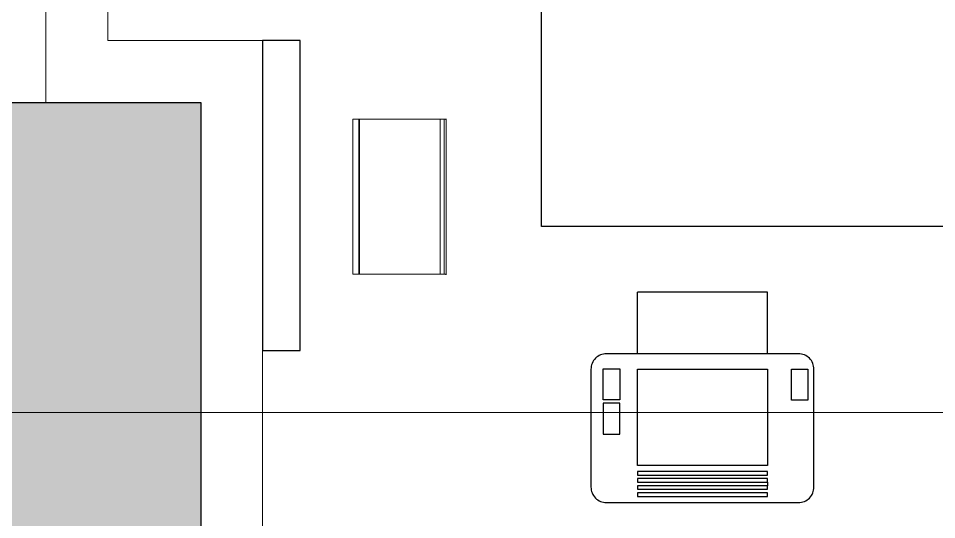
# Model space of a CAD drawing. Header units: metres. Extents: x -22 to 564, y 0 to 143.
# Drawn here: x 128.185 to 129.667, y 33.852 to 34.66 of the extents above; entities that cross this region are included whole.
import ezdxf
from ezdxf.enums import TextEntityAlignment as Align

# ---------------------------------------------------------------- set-up
doc = ezdxf.new("R2010")
doc.units = ezdxf.units.M
doc.linetypes.add('EJES630', pattern=[6.3, 5.5, -0.4, 0, -0.4])
doc.layers.add('EJES', color=11, linetype='EJES630', lineweight=0)
doc.layers.add('XREF 1N NEURO-ONCOLOGIA$0$MUROS DE TABLAROCA', color=150, linetype='Continuous', lineweight=13)
for name, color, linetype in [('XREF 1N NEURO-ONCOLOGIA$0$-CG-M-WALL', 7, 'Continuous'), ('XREF 1N NEURO-ONCOLOGIA$0$COLUMNAS', 6, 'Continuous'), ('XREF 1N NEURO-ONCOLOGIA$0$MOBILIARIO', 161, 'Continuous'), ('XREF 1N NEURO-ONCOLOGIA$0$Mobiliario Fijo', 40, 'Continuous'), ('XREF 1N NEURO-ONCOLOGIA$0$TEX-MOB', 4, 'Continuous')]:
    doc.layers.add(name, color=color, linetype=linetype)
doc.styles.add('XREF 1N NEURO-ONCOLOGIA$0$HANDLET', font='romans.shx')

# ---------------------------------------------------------------- blocks, each defined once
blk = doc.blocks.new('XREF 1N NEURO-ONCOLOGIA$0$C-1')
at = {"layer": 'XREF 1N NEURO-ONCOLOGIA$0$-CG-M-WALL', "true_color": 0x636466}
h = blk.add_hatch(color=251, dxfattribs=at)
h.dxf.hatch_style = 1
h.paths.add_polyline_path([(-0.5, -0.5), (-0.5, 0.5), (0.5, 0.5), (0.5, -0.5)])
blk.add_lwpolyline([(-0.5, -0.5), (-0.5, 0.5), (0.5, 0.5), (0.5, -0.5)], close=True)
blk = doc.blocks.new('XREF 1N NEURO-ONCOLOGIA$0$A$C3790f4b6')
for p, q in [((-0.105, 0), (-0.105, 0.0994)), ((0.105, 0.0994), (-0.105, 0.0994)), ((0.105, 0), (0.105, 0.0994)), ((-0.105, -0.18), (-0.105, -0.0246)), ((-0.105, -0.0246), (0.105, -0.0246)), ((0.105, -0.0246), (0.105, -0.18)), ((0.105, -0.18), (-0.105, -0.18)), ((0.105, -0.2071), (0.105, -0.2129))]:
    blk.add_line(p, q)
blk.add_lwpolyline([(-0.18, -0.025), (-0.18, -0.215, 0.414214), (-0.155, -0.24), (0.155, -0.24, 0.414214), (0.18, -0.215), (0.18, -0.025, 0.414214), (0.155, 0), (-0.155, 0, 0.414214)], format="xyb", close=True)
for points in [[(-0.1335, -0.0742), (-0.16, -0.0742), (-0.16, -0.0242), (-0.1335, -0.0242)], [(0.1703, -0.075), (0.1438, -0.075), (0.1438, -0.025), (0.1703, -0.025)], [(-0.1335, -0.0799), (-0.16, -0.0799), (-0.16, -0.1299), (-0.1335, -0.1299)], [(0.105, -0.1899), (-0.105, -0.1899), (-0.105, -0.1957), (0.105, -0.1957)], [(0.105, -0.2014), (-0.105, -0.2014), (-0.105, -0.2071), (0.105, -0.2071)], [(0.105, -0.2129), (-0.105, -0.2129), (-0.105, -0.2186), (0.105, -0.2186)], [(0.105, -0.2243), (-0.105, -0.2243), (-0.105, -0.2301), (0.105, -0.2301)]]:
    blk.add_lwpolyline(points, close=True)
blk = doc.blocks.new('XREF 1N NEURO-ONCOLOGIA$0$A$C803d7443')
at = {"transparency": 33554559}
for points in [[(0.0641, -0.0011), (0.0662, -0.0011), (0.0662, 0), (0.0652, 0.0011), (0.0641, 0)], [(0.0641, -0.2512), (0.0662, -0.2512), (0.0662, -0.2501), (0.0652, -0.249), (0.0641, -0.2501)]]:
    blk.add_hatch(color=256, dxfattribs=at).paths.add_polyline_path(points)
at = {"lineweight": 9}
for points in [[(-0.0652, 0), (-0.0853, 0)], [(-0.0652, -0.2501), (-0.0853, -0.2501)], [(0.0652, -0.2501), (-0.0652, -0.2501)]]:
    blk.add_lwpolyline(points, close=True, dxfattribs=at)
for points in [[(-0.0853, -0.2501), (-0.0853, 0)], [(-0.0758, -0.2501), (-0.0758, 0)], [(-0.0747, -0.2501), (-0.0747, 0)], [(0.0652, 0), (-0.0652, 0)], [(-0.0652, 0), (0.0652, 0)], [(0.0556, 0), (0.0556, -0.2501)], [(0.062, -0.2501), (0.062, 0)], [(0.0652, -0.2501), (0.0652, 0)], [(0.0652, -0.2501), (0.0652, 0)]]:
    blk.add_lwpolyline(points, dxfattribs=at)
blk = doc.blocks.new('XREF 1N NEURO-ONCOLOGIA')
at = {"layer": 'XREF 1N NEURO-ONCOLOGIA$0$MOBILIARIO'}
blk.add_lwpolyline([(1.1739, 15.8376), (0.6737, 15.8376), (0.6737, 15.7772), (1.1739, 15.7772)], close=True, dxfattribs=at)
at = {"layer": 'XREF 1N NEURO-ONCOLOGIA$0$Mobiliario Fijo'}
for p, q in [((0.8739, 13.9508), (0.8739, 15.3876)), ((0.8739, 15.3876), (3.4888, 15.3876))]:
    blk.add_line(p, q, dxfattribs=at)
at = {"layer": 'XREF 1N NEURO-ONCOLOGIA$0$MUROS DE TABLAROCA'}
for points in [[(1.0739, 16.1876), (1.0739, 15.9376), (0.0739, 15.9376)], [(1.0739, 16.1876), (3.4888, 16.1876)], [(1.1739, 16.0876), (1.1739, 15.8376), (0.1739, 15.8376)], [(1.1739, 16.0876), (3.4888, 16.0876), (3.4888, 14.9008)]]:
    blk.add_lwpolyline(points, dxfattribs=at)
at = {"layer": 'XREF 1N NEURO-ONCOLOGIA$0$COLUMNAS'}
blk.add_blockref('XREF 1N NEURO-ONCOLOGIA$0$C-1', (0.5739, 16.4376, 0), dxfattribs=at)
at = {"layer": 'XREF 1N NEURO-ONCOLOGIA$0$MOBILIARIO', "rotation": 270}
for name, p in [('XREF 1N NEURO-ONCOLOGIA$0$A$C803d7443', (1.0468, 15.6065)), ('XREF 1N NEURO-ONCOLOGIA$0$A$C3790f4b6', (0.6684, 15.1276, 0))]:
    blk.add_blockref(name, p, dxfattribs=at)
at = {"layer": 'XREF 1N NEURO-ONCOLOGIA$0$TEX-MOB', "style": 'XREF 1N NEURO-ONCOLOGIA$0$HANDLET'}
for p in [(1.7, 4.5847, 0), (1.7073, 2.0138, 0)]:
    blk.add_attdef('234', text='', height=0.075, rotation=180, dxfattribs=at).set_placement(p, align=Align.MIDDLE_CENTER)

msp = doc.modelspace()

# ---------------------------------------------------------------- block references
at = {"rotation": 90}
msp.add_blockref('XREF 1N NEURO-ONCOLOGIA', (144.4169, 33.4511), dxfattribs=at)

# ---------------------------------------------------------------- next in the draw order: linework, layer by layer
at = {"layer": 'EJES'}
msp.add_line((80.8529, 34.025), (145.8292, 34.025), dxfattribs=at)

doc.saveas('drawing.dxf')
